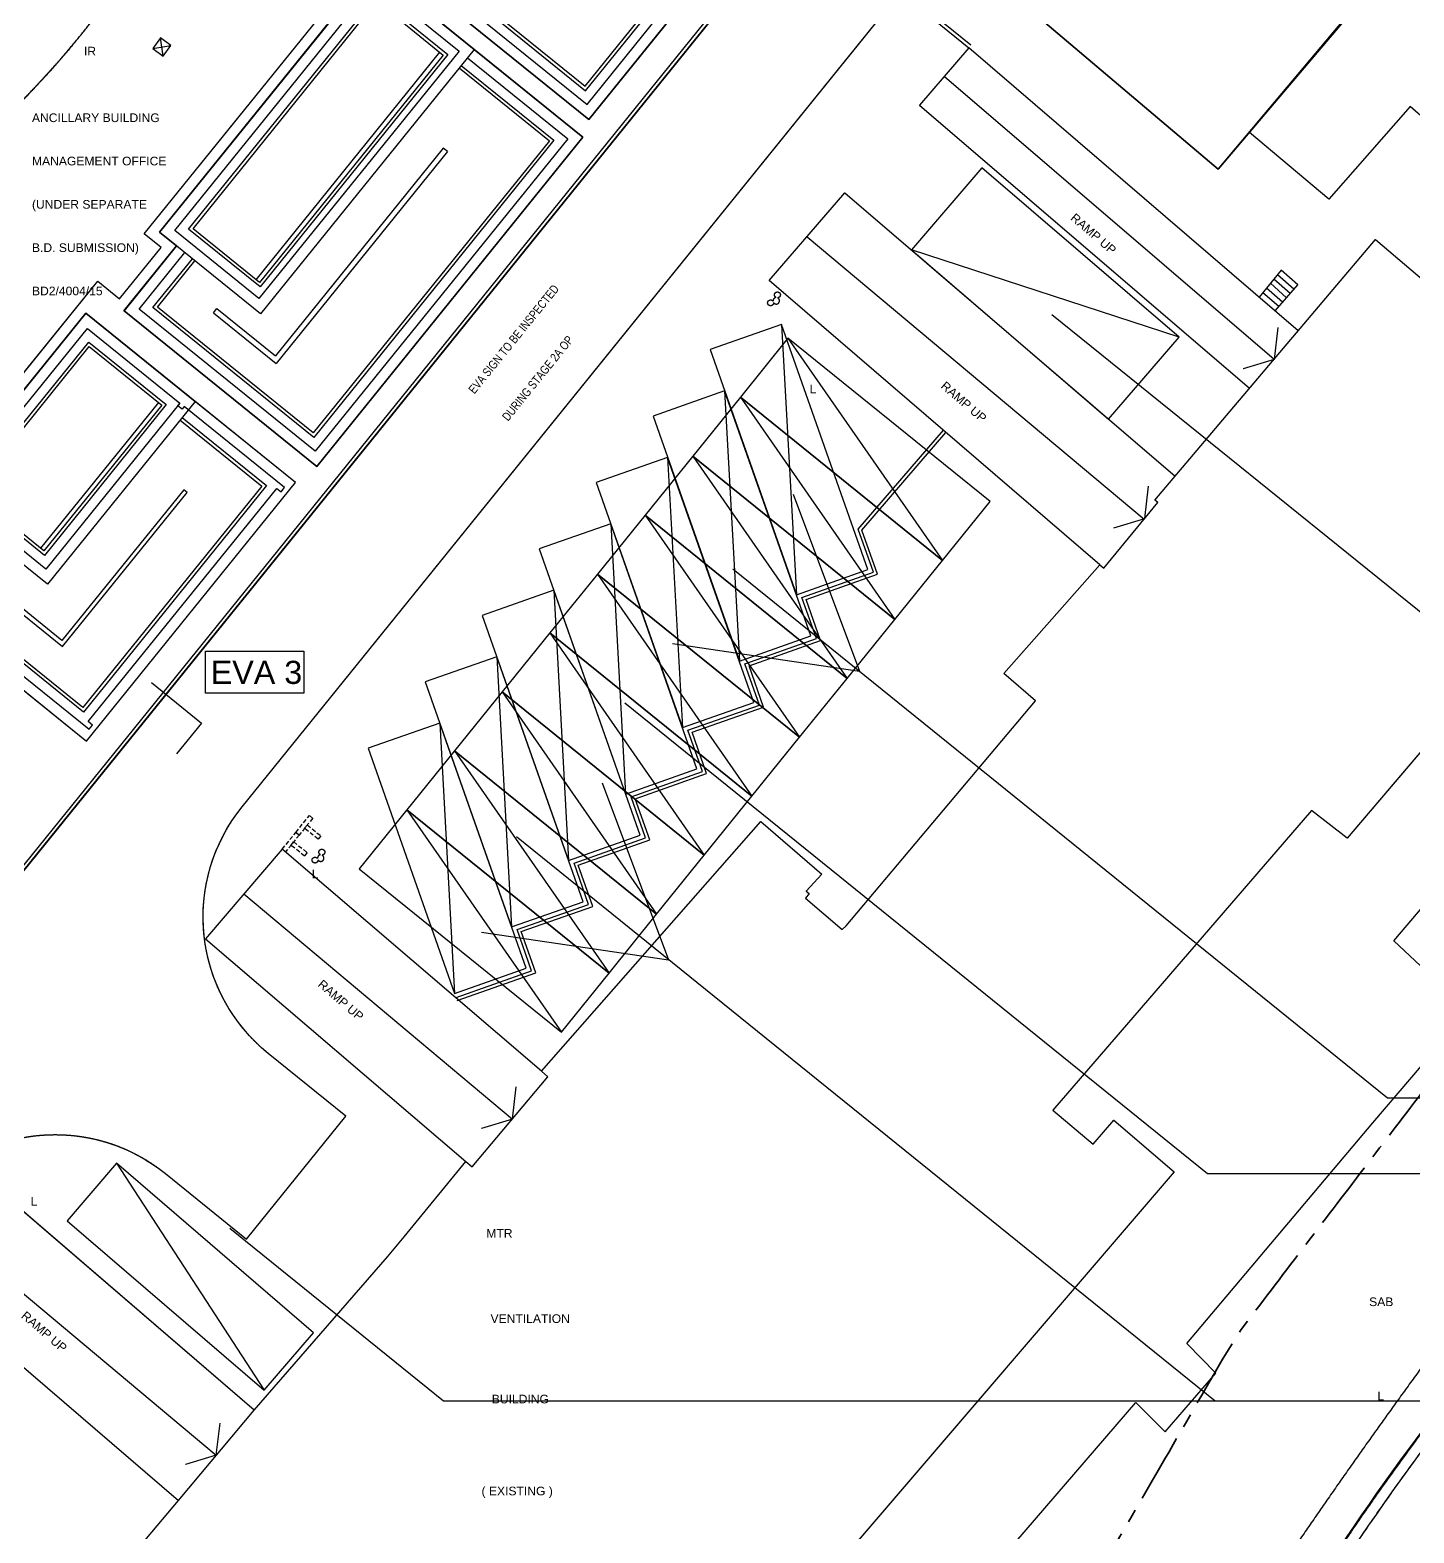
# Model space of a CAD drawing. Header units: millimetres. Extents: x 833576263 to 1668046980, y 817519639 to 1636103653.
# Drawn here: x 834281654 to 834345558, y 817804182 to 817873592 of the extents above; entities that cross this region are included whole.
import ezdxf

# ---------------------------------------------------------------- set-up
doc = ezdxf.new("R2010")
doc.units = ezdxf.units.MM
doc.header["$LTSCALE"] = 100
doc.header["$MEASUREMENT"] = 0
for name, pattern in [('C160$0$DASHED', [19.049999999999997, 12.7, -6.35]), ('C160$0$Hidden', [9.524999999999999, 6.35, -3.175]), ('R_P_Grid$0$CENTER', [50.800000000000004, 31.75, -6.35, 6.35, -6.35]), ('R_site$0$ACAD_ISO03W100', [30, 12, -18]), ('R_site$0$programme (M)$0$programme$0$HIDDEN', [9.524999999999999, 6.35, -3.175])]:
    doc.linetypes.add(name, pattern=pattern)
doc.layers.get('Defpoints').update_dxf_attribs({"color": 170})
for name, color, linetype in [('C160$0$+C160', 6, 'C160$0$Hidden'), ('C160$0$EVA', 1, 'C160$0$DASHED'), ('R_site$0$000-structure-b', 3, 'Continuous'), ('R_site$0$programme (M)$0$programme$0$DLN830__', 4, 'Continuous'), ('R_Text for GBP from DLN$0$base plan(mm)$0$DLN040__', 7, 'Continuous'), ('R_Text for GBP from DLN$0$programme (M)$0$programme$0$DLN040__', 7, 'Continuous'), ('T-TITL', 7, 'Continuous'), ('X-REF', 7, 'Continuous')]:
    doc.layers.add(name, color=color, linetype=linetype)
for name, color, linetype, lineweight in [('R_P_Grid$0$RDA9101', 2, 'R_P_Grid$0$CENTER', 35), ('R_P_LG$0$RDA5803', 1, 'Continuous', 20), ('R_site$0$000-Architecture boundary', 2, 'Continuous', 0), ('R_site$0$Building EXISTING outline-b', 2, 'Continuous', 13), ('R_WKCD_PARK$0$000-PAV-Concrete-b', 1, 'Continuous', 25), ('R_WKCD_PARK$0$PAV-secondary path-b', 6, 'Continuous', 18)]:
    doc.layers.add(name, color=color, linetype=linetype, lineweight=lineweight)
doc.styles.add('R_Text for GBP from DLN$0$base plan(mm)$0$Standard', font='arial.ttf')
doc.styles.add('R_Text for GBP from DLN$0$base plan(mm)$0$SWIS721 LT', font='swiss.ttf')
doc.styles.add('R_Text for GBP from DLN$0$programme (M)$0$programme$0$SWIS721 LT', font='swiss.ttf')
doc.dimstyles.new('R_Text for GBP from DLN$0$base plan(mm)$0$Standard', dxfattribs={"dimtxt": 0.35, "dimasz": 0.2, "dimexe": 0.2, "dimexo": 0.2, "dimgap": 0.09, "dimtad": 0, "dimtoh": 1, "dimdec": 4, "dimzin": 0, "dimdsep": 46, "dimtxsty": 'R_Text for GBP from DLN$0$base plan(mm)$0$Standard', "dimcen": 0.09, "dimadec": 0, "dimazin": 0, "dimtfac": 1, "dimtdec": 4, "dimtofl": 0, "dimtmove": 0, "dimatfit": 3, "dimfxl": 1, "dimtolj": 1, "dimtzin": 0, "dimarcsym": 0})

# ---------------------------------------------------------------- blocks, each defined once
blk = doc.blocks.new('R_P_Grid')
at = {"layer": 'R_P_Grid$0$RDA9101', "flags": 128}
blk.add_lwpolyline([(834400422.0001673, 817902330.9998549), (834387402.5564281, 817866709.4029194), (834384027.4622092, 817863999.9902675), (834374860.2323128, 817855365.7392385), (834363294.1558263, 817844307.5177613), (834356500.5987359, 817837623.5359533), (834356486.4618045, 817837608.450009), (834356027.9868113, 817837064.830244, 0.01135240020578606), (834348989.991722, 817828510.9576972, 0.001303278717762432), (834337547.085271, 817813532.6904413), (834336894.8506978, 817812501.6436448, 0.001735156422659135), (834324850.067283, 817791585.4720678), (834321242.5061796, 817785194.2881488), (834320157.5279969, 817783264.9797567), (834316164.2579292, 817775485.7430234), (834315230.744203, 817773739.7273479), (834310424.3564619, 817772609.27421), (834303594.8229955, 817771114.9026052), (834292706.6394622, 817769902.9844029, -0.0009189864009738335), (834264501.7399876, 817769460.1813533, -0.00562974802256306), (834234176.4458586, 817769259.8519572, 0.003401394835309991), (834219791.650631, 817769228.9345708, -0.001574754485384553), (834198077.0945554, 817769102.9330572, 0.001817959166272726), (834177637.4968531, 817768974.3873075, -0.002401254925544203), (834152017.4385277, 817768843.1503425, 0.002243083377402766), (834140663.5552444, 817768788.5826576, -0.002243083378686436), (834131580.4486178, 817768744.9285097, -0.02264404107276025), (834121606.8308232, 817769193.6493393, 0.01466018525392676), (834115514.7042284, 817769565.2569828), (834102710.5030797, 817770971.0393482, 0.009844669474703216), (834091358.9523916, 817772167.2680951), (834085152.5813826, 817773953.6102138), (834069697.8158709, 817776969.1670883), (834069689.2558779, 817776969.0160546), (834061134.1782527, 817769447.4586934), (834057833.7569214, 817769522.5263615), (834045121.995006, 817776440.8176656, -0.03480277214528363), (834018856.9004564, 817796352.2898779, -0.03532919204672644), (833995554.5498005, 817819661.5663846), (833988037.2780007, 817828964.2551781), (833985006.9891447, 817832721.4835223), (833977391.748943, 817843682.2019615), (833976567.5500656, 817844868.736433), (833970281.8670536, 817855496.5119058), (833969957.428766, 818008440.0812304)], format="xyb", dxfattribs=at)
blk = doc.blocks.new('R_site$0$3B50G-ARC-DWG-2500-P00-XXXX-WS3-XC')
for p, q in [((834292095.9649953, 817862062.6843884), (834300579.816847, 817872563.8394616)), ((834300730.3684032, 817868135.5402144), (834292984.9258786, 817858548.3745637)), ((834300924.8342377, 817867978.4318469), (834300730.3684032, 817868135.5402144)), ((834300924.8342377, 817867978.4318469), (834293022.2833456, 817858196.8003614)), ((834290124.7424104, 817860537.7150381), (834290281.850778, 817860732.1808727)), ((834290124.7424104, 817860537.7150381), (834293022.2833456, 817858196.8003614)), ((834290281.850778, 817860732.1808727), (834292984.9258786, 817858548.3745637))]:
    blk.add_line(p, q)
blk = doc.blocks.new('R_site$0$architecture 2')
at = {"layer": 'R_site$0$000-Architecture boundary'}
for points in [[(834327.3166290696, 817874.9611433482), (834328.7540536285, 817876.6421991889), (834327.7258271814, 817877.5141458324), (834331.9567716857, 817882.6853002263), (834334.1166290697, 817885.0611433482), (834344.3166290696, 817876.3611433483), (834336.5166290698, 817867.1611433488)], [(834285.9925928488, 817860.6315623367), (834288.4121451154, 817863.6262687998), (834287.6342992795, 817864.2547239343), (834297.5010448983, 817876.4669035529), (834307.1849661113, 817868.6423160161), (834294.8969806937, 817853.4361664904)]]:
    blk.add_lwpolyline(points, close=True, dxfattribs=at)
blk.add_lwpolyline([(834283.2947290698, 817799.5116433483), (834288.5099391103, 817805.6825925598), (834291.9960072192, 817809.8566339724), (834298.1587286104, 817816.9419668181), (834298.9318290704, 817817.8597433482), (834301.7769375171, 817821.3394583255), (834302.0760365739, 817821.083707026), (834305.5641762938, 817825.2464485264), (834305.2650772377, 817825.5021998263), (834315.4006290694, 817837.0456433484), (834318.2129290705, 817834.6067433483), (834317.4930805673, 817833.8280574768), (834317.6298866285, 817833.7110784118), (834317.4547115176, 817833.5056188434), (834319.1572705172, 817832.0498077683), (834319.3365290704, 817832.2218433482), (834328.0877161538, 817842.6167982018), (834326.6177290694, 817843.8737433485), (834331.0567278203, 817848.8988480305), (834331.2450780211, 817848.7377950028), (834333.7242796967, 817851.7673910073), (834333.5936952954, 817851.8806096447), (834343.7904290704, 817863.9174433482), (834356.6506290694, 817852.9210433488), (834342.4736290699, 817836.2761433485), (834340.8326290704, 817837.5501433488), (834328.883214218, 817823.7109522931), (834330.739049841, 817822.132818483), (834331.7026290704, 817823.2491433484), (834334.4866290697, 817820.8641433482), (834302.2506097698, 817783.2524599639)], dxfattribs=at)
at = {"layer": 'R_site$0$000-structure-b'}
for points in [[(834298.5459794146, 817876.6525909515), (834302.0024826555, 817880.9307430461), (834301.2246368206, 817881.5591981802), (834310.9342686521, 817893.5769163368), (834315.9513742899, 817889.5233807183), (834312.5891499148, 817885.3618969369), (834317.2562143307, 817881.5911746895), (834307.4523142304, 817869.4567796586)], [(834287.6338556772, 817864.2534790422), (834288.411361357, 817863.6252987338), (834285.9925928488, 817860.6315623367), (834294.8977469302, 817853.437114924), (834307.1825549884, 817868.6430233618), (834297.5010448983, 817876.4669035529)], [(834284.2249254234, 817860.5184683332), (834277.4061872113, 817852.0788410193), (834278.1840330466, 817851.4503858847), (834275.3559849402, 817847.9500796255), (834284.2623197552, 817840.7542683325), (834293.9091060737, 817852.6942019055)]]:
    blk.add_lwpolyline(points, close=True, dxfattribs=at)
at = {"layer": 'R_site$0$Building EXISTING outline-b'}
for p, q in [((834327.3166290696, 817874.9611433482), (834336.5166290698, 817867.1611433488)), ((834336.5166290698, 817867.1611433488), (834342.3166290696, 817874.0611433483))]:
    blk.add_line(p, q, dxfattribs=at)
at = {"layer": 'R_site$0$Building EXISTING outline-b', "color": 250}
for p, q in [((834317.5340290703, 817864.0454433487), (834333.0988009832, 817851.0030531051)), ((834339.0970958777, 817858.3771524667), (834337.6688881277, 817857.9464445325)), ((834303.9311951275, 817823.2976508811), (834302.5029873787, 817822.8669429461)), ((834290.252973165, 817807.7696132666), (834288.8247654148, 817807.3389053309))]:
    blk.add_line(p, q, dxfattribs=at)
at = {"layer": 'R_site$0$Building EXISTING outline-b'}
for points in [[(834340.2168192768, 817859.6989408595), (834325.0016290703, 817872.7734433487), (834322.7288151915, 817870.1251209317), (834337.9691853815, 817857.0456995352)], [(834331.0567278203, 817848.8988480305), (834315.7872290704, 817862.0201433483), (834319.2790200852, 817866.0722959451), (834334.5285134908, 817852.9841248895)], [(834339.1440850531, 817860.6207476917), (834340.1891290701, 817861.8301433487), (834339.42502907, 817862.4966433484), (834338.4115428785, 817861.2502254925)], [(834339.6667901485, 817861.225657401), (834338.9384013605, 817861.8981729678)], [(834339.8409031226, 817861.4271527163), (834339.0888238709, 817862.0831674015)], [(834340.0150160964, 817861.6286480324), (834339.2569264708, 817862.2899053756)], [(834339.3185642012, 817860.8226667685), (834338.5845160738, 817861.4629534808)], [(834339.4926771746, 817861.0241620851), (834338.752618673, 817861.6696914546)], [(834305.2650772377, 817825.5021998263), (834293.2974290705, 817835.7603433493), (834289.7561290704, 817831.6233433492), (834301.7769375171, 817821.3394583255)], [(834291.9960072192, 817809.8566339724), (834279.9722290693, 817820.2009433483), (834276.4017290698, 817816.0746433483), (834288.5103955917, 817805.6831326947)]]:
    blk.add_lwpolyline(points, dxfattribs=at)
at = {"layer": 'R_site$0$Building EXISTING outline-b', "color": 250}
for points in [[(834339.2712424159, 817859.8586921006), (834339.0970958777, 817858.3771524667), (834323.8652221309, 817871.4492821408)], [(834331.7009763862, 817850.6094735228), (834333.1291841355, 817851.0401814571), (834333.3033306747, 817852.5217210909)], [(834291.5267790705, 817833.6918433483), (834303.9311951275, 817823.2976508812), (834304.1053416673, 817824.7791905141)], [(834278.0577831705, 817817.9884862368), (834290.252973165, 817807.7696132667), (834290.4271197031, 817809.2511528992)]]:
    blk.add_lwpolyline(points, dxfattribs=at)
at = {"layer": 'R_site$0$Building EXISTING outline-b', "color": 250, "linetype": 'R_site$0$ACAD_ISO03W100', "ltscale": 0.05, "flags": 128}
blk.add_lwpolyline([(834282.58341992, 817799.834534282), (834278.3331054362, 817794.8906762716), (834298.3838102694, 817777.652761877), (834302.030330115, 817774.553221845), (834305.117755983, 817778.105952822), (834320.604101189, 817796.129360536), (834322.158602244, 817794.838831627), (834323.185159008, 817796.2173508722), (834321.7773090826, 817797.507879213), (834332.717474414, 817810.2078556742), (834334.066664116, 817808.8586665418), (834336.413078764, 817811.557044807), (834335.063890199, 817812.935564337), (834343.6555481696, 817823.1303746952), (834348.0718344, 817828.2972562821), (834344.634741322, 817831.5296776221), (834363.738344302, 817854.05574819), (834361.997985366, 817855.54283239), (834345.3769010331, 817870.063970859), (834341.6203468126, 817865.7749042942), (834337.9628602943, 817868.8669545366)], dxfattribs=at)
at = {"layer": 'R_site$0$programme (M)$0$programme$0$DLN830__', "color": 4, "linetype": 'R_site$0$programme (M)$0$programme$0$HIDDEN', "ltscale": 0.03}
for p, q in [((834316.6528628395, 817859.3588415026), (834323.7867414978, 817849.0944479359)), ((834314.4530899354, 817856.6365264634), (834321.586968594, 817846.3721328969)), ((834312.2533170315, 817853.9142114248), (834319.3871956902, 817843.6498178578)), ((834310.0535441278, 817851.1918963853), (834317.1874227865, 817840.9275028186)), ((834307.853771224, 817848.469581346), (834314.9876498827, 817838.2051877802)), ((834305.6539983203, 817845.7472663069), (834312.7878769791, 817835.4828727405)), ((834303.4542254165, 817843.0249512678), (834310.5881040752, 817832.7605577012)), ((834301.2544525127, 817840.3026362286), (834308.3883311714, 817830.0382426621)), ((834299.054679609, 817837.5803211897), (834306.1885582681, 817827.315927623))]:
    blk.add_line(p, q, dxfattribs=at)
for points in [[(834323.7867414978, 817849.0944479359), (834325.986514402, 817851.8167629752), (834316.6528628395, 817859.3588415026), (834314.4530899354, 817856.6365264634)], [(834321.586968594, 817846.3721328969), (834323.7867414978, 817849.0944479359), (834314.4530899354, 817856.6365264634), (834312.2533170315, 817853.9142114248)], [(834319.3871956902, 817843.6498178578), (834321.586968594, 817846.3721328969), (834312.2533170315, 817853.9142114248), (834310.0535441278, 817851.1918963853)], [(834317.1874227865, 817840.9275028186), (834319.3871956902, 817843.6498178578), (834310.0535441278, 817851.1918963853), (834307.853771224, 817848.469581346)], [(834314.9876498827, 817838.2051877802), (834317.1874227865, 817840.9275028186), (834307.853771224, 817848.469581346), (834305.6539983203, 817845.7472663069)], [(834312.7878769791, 817835.4828727405), (834314.9876498827, 817838.2051877802), (834305.6539983203, 817845.7472663069), (834303.4542254165, 817843.0249512678)], [(834310.5881040752, 817832.7605577012), (834312.7878769789, 817835.4828727405), (834303.4542254165, 817843.0249512678), (834301.2544525127, 817840.3026362286)], [(834308.3883311714, 817830.0382426621), (834310.5881040752, 817832.7605577012), (834301.2544525127, 817840.3026362286), (834299.054679609, 817837.5803211897)], [(834306.1885582681, 817827.315927623), (834308.3883311714, 817830.0382426621), (834299.054679609, 817837.5803211897), (834296.8549067056, 817834.8580061505)]]:
    blk.add_lwpolyline(points, close=True, dxfattribs=at)
at = {"xscale": 0.001, "yscale": 0.001, "zscale": 0.001}
blk.add_blockref('R_site$0$3B50G-ARC-DWG-2500-P00-XXXX-WS3-XC', (0, 0), dxfattribs=at)
blk = doc.blocks.new('R_site')
at = {"xscale": 1000, "yscale": 1000, "zscale": 1000}
blk.add_blockref('R_site$0$architecture 2', (0, 0), dxfattribs=at)
blk = doc.blocks.new('R_WKCD_PARK')
at = {"flags": 128}
for points in [[(834301325.7701969, 817828914.2239908), (834304815.7379996, 817830143.0953175), (834304144.5910436, 817832049.1380539), (834307445.9119381, 817833211.5839039), (834306774.7767301, 817835117.593276), (834310076.0976248, 817836280.0391257), (834309404.962416, 817838186.0485001), (834312706.2833102, 817839348.4943506), (834312035.1481023, 817841254.5037212), (834315336.4689971, 817842416.9495714), (834314665.3337884, 817844322.9589474), (834317966.6546823, 817845485.4047971), (834317295.5194744, 817847391.4141707), (834320596.8403687, 817848553.8600206), (834319899.5981243, 817850534.012807), (834323830.485137, 817855108.4601364)], [(834301375.5893048, 817828772.7388095), (834305007.0422884, 817830051.4292443), (834304335.8953327, 817831957.4719807), (834307637.216227, 817833119.9178306), (834306966.0810193, 817835025.9272027), (834310267.4019136, 817836188.3730524), (834309596.266705, 817838094.3824267), (834312897.5875994, 817839256.8282772), (834312226.4523916, 817841162.8376478), (834315527.7732862, 817842325.283498), (834314856.6380773, 817844231.2928741), (834318157.9589715, 817845393.738724), (834317486.8237636, 817847299.7480973), (834320788.1446576, 817848462.1939473), (834320069.8874838, 817850502.0286762), (834323944.2514851, 817855010.6991112)]]:
    blk.add_lwpolyline(points, dxfattribs=at)
at = {"layer": 'Defpoints'}
for points in [[(834242391.5218842, 817820558.6618656, -0.5103769204501658), (834255055.264985, 817823984.4460087), (834260246.1633807, 817819789.9108639, 0.373727360771168), (834277287.4303027, 817820398.1200162, -0.3737273607954108), (834287905.4504626, 817820777.081103), (834291644.3247733, 817817755.8623264), (834296232.434326, 817823433.8241731), (834292654.5405595, 817826324.9616995, -0.4142135623816608), (834291445.2523973, 817837716.0820192), (834332501.9480572, 817888525.3202987, -0.3500615322416831), (834342367.2960048, 817890707.6256759, 0.1026669828085021), (834400841.9485396, 817875705.6382927, 0.100957104215458), (834409136.5158656, 817876999.2329198), (834444014.7099662, 817889966.1795576, 0.3326783618666734)], [(834441923.8637784, 817895590.089427), (834407045.6696777, 817882623.1427891, -0.1009571042037271), (834401120.9787306, 817881699.146627, -0.05141116608463887), (834372208.6608118, 817886046.7483531), (834379389.9189062, 817889500.6191177, 0.1629172916245737), (834396595.4119229, 817906227.4832597), (834392123.2980423, 817910781.2832433, -0.1790729013533158), (834376789.3310666, 817894907.7387658), (834366567.1243227, 817889991.3048263, -0.1993717825458944), (834360363.7244315, 817889651.5530347, -0.04962899271691827), (834334800.1080382, 817901625.4244884), (834322118.6035722, 817909179.2879876), (834319048.0951338, 817904024.4865434), (834323345.5556601, 817901464.661698, -0.4565498826675175), (834325500.8694355, 817889415.1299114), (834274552.7493528, 817826357.375958, -0.4142135623665467), (834263161.6290331, 817825148.0877959), (834259845.5201834, 817827827.6885234, -0.2375002192090626), (834248726.6664637, 817852408.1416949, -8.458819018770887e-06), (834248759.9968606, 817853209.3860141), (834242765.185607, 817853458.86153, 8.45916002722326e-06), (834242731.8467723, 817852657.4143729, 0.09888442201445774)]]:
    blk.add_lwpolyline(points, format="xyb", dxfattribs=at)
at = {"layer": 'R_WKCD_PARK$0$000-PAV-Concrete-b'}
for p, q in [((834274432.4845587, 817826454.556613), (834325383.9817797, 817889508.9919828)), ((834274549.1502033, 817826360.2842714), (834325500.6474245, 817889414.719641)), ((834323394.3671573, 817874072.2005318), (834325001.629071, 817872773.4433486)), ((834325095.9052941, 817872890.1137978), (834323488.643381, 817874188.8709807))]:
    blk.add_line(p, q, dxfattribs=at)
at = {"layer": 'R_WKCD_PARK$0$000-PAV-Concrete-b', "flags": 128}
blk.add_lwpolyline([(834264969.6481415, 817849438.0020792), (834267779.6309474, 817852915.4637583), (834274401.4640574, 817847564.6536276), (834277480.3882083, 817851375.5742536), (834276702.5341238, 817852004.0191784), (834284778.0467803, 817861999.4384347), (834285791.2872264, 817861180.8445019), (834287706.752829, 817863551.7724336), (834286928.8894906, 817864180.2059041), (834298052.1619154, 817877948.3869995), (834298595.4831349, 817877509.4394072), (834301299.2349238, 817880856.0934162), (834300521.3715856, 817881484.5268863), (834310859.1021705, 817894280.3788059), (834316654.1840425, 817889598.5494529), (834313794.8117528, 817886059.2712619), (834319236.6716162, 817881662.8089163)], dxfattribs=at)
at = {"layer": 'R_WKCD_PARK$0$000-PAV-Concrete-b'}
for centre, radius, start, end in [((834598586.427276, 817627077.9828937), 304954.3178378232, 139.463489427154, 148.6506426693807), ((834444583.2630941, 817735013.1426687), 122713.9528964656, 139.3306208386088, 148.7152917012225), ((834436928.6181144, 817740490.5180199), 113839.899333422, 139.9793315465558, 149.7429733523326)]:
    blk.add_arc(centre, radius, start, end, dxfattribs=at)
at = {"layer": 'R_WKCD_PARK$0$PAV-secondary path-b'}
for centre, radius, start, end in [((834264402.9838151, 817885988.4450477), 20000.00000038029, 312.818996614751, 353.6573742306189), ((834252722.0866096, 817898594.2805972), 40185.76295486089, 285.1224745585054, 325.1523771027873)]:
    blk.add_arc(centre, radius, start, end, dxfattribs=at)
blk = doc.blocks.new('R_P_LG')
at = {"layer": 'R_P_LG$0$RDA5803'}
for points in [[(834242391.5218842, 817820558.6618656, -0.5103769204501658), (834255055.264985, 817823984.4460087), (834260246.1633807, 817819789.9108639, 0.373727360771168), (834277287.4303027, 817820398.1200162, -0.3737273607954108), (834287905.4504626, 817820777.081103), (834291644.3247733, 817817755.8623264), (834296232.434326, 817823433.8241731), (834292654.5405595, 817826324.9616995, -0.4142135623816608), (834291445.2523973, 817837716.0820192), (834332501.9480572, 817888525.3202987, -0.3500615322416831), (834342367.2960048, 817890707.6256759, 0.1026669828085021), (834400841.9485396, 817875705.6382927, 0.100957104215458), (834409136.5158656, 817876999.2329198), (834444014.7099662, 817889966.1795576, 0.3326783618666734)], [(834441923.8637784, 817895590.089427), (834407045.6696777, 817882623.1427891, -0.1009571042037271), (834401120.9787306, 817881699.146627, -0.05141116608463887), (834372208.6608118, 817886046.7483531), (834379389.9189062, 817889500.6191177, 0.1629172916245737), (834396595.4119229, 817906227.4832597), (834392123.2980423, 817910781.2832433, -0.1790729013533158), (834376789.3310666, 817894907.7387658), (834366567.1243227, 817889991.3048263, -0.1993717825458944), (834360363.7244315, 817889651.5530347, -0.04962899271691827), (834334800.1080382, 817901625.4244884), (834322118.6035722, 817909179.2879876), (834319048.0951338, 817904024.4865434), (834323345.5556601, 817901464.661698, -0.4565498826675175), (834325500.8694355, 817889415.1299114), (834274552.7493528, 817826357.375958, -0.4142135623665467), (834263161.6290331, 817825148.0877959), (834259845.5201834, 817827827.6885234, -0.2375002192090626), (834248726.6664637, 817852408.1416949, -8.458819018770887e-06), (834248759.9968606, 817853209.3860141), (834242765.185607, 817853458.86153, 8.45916002722326e-06), (834242731.8467723, 817852657.4143729, 0.09888442201445774)]]:
    blk.add_lwpolyline(points, format="xyb", dxfattribs=at)
blk = doc.blocks.new('C160')
at = {"layer": 'C160$0$+C160'}
for p, q in [((834274.4324845587, 817826.4545566131), (834325.3839817797, 817889.5089919828)), ((834274.5491502034, 817826.3602842714), (834325.5006474245, 817889.414719641)), ((834327.3166290695, 817874.9611433482), (834336.5166290698, 817867.1611433487)), ((834323.3943671574, 817874.0722005318), (834325.001629071, 817872.7734433487)), ((834325.0959052941, 817872.8901137977), (834323.488643381, 817874.1888709808)), ((834336.5166290698, 817867.1611433487), (834342.3166290695, 817874.0611433483)), ((834287.8018163079, 817872.3894030788), (834287.6744555715, 817873.2283185945)), ((834287.318678182, 817872.7451804684), (834288.1575936975, 817872.8725412049)), ((834292.0959649953, 817862.0626843882), (834300.5798168469, 817872.5638394614)), ((834300.7303684033, 817868.1355402145), (834292.9849258787, 817858.5483745636)), ((834300.9248342376, 817867.9784318467), (834300.7303684033, 817868.1355402145)), ((834300.9248342376, 817867.9784318467), (834293.0222833455, 817858.1968003613)), ((834317.5340290703, 817864.0454433484), (834333.0988009832, 817851.003053105)), ((834334.7128632232, 817859.4149585912), (834322.3504341758, 817863.43619572)), ((834290.1247424105, 817860.5377150379), (834290.281850778, 817860.7321808726)), ((834290.1247424105, 817860.5377150379), (834293.0222833455, 817858.1968003613)), ((834290.281850778, 817860.7321808726), (834292.9849258787, 817858.5483745636)), ((834316.3562393553, 817859.9948959458), (834317.0404470891, 817847.5136356016)), ((834339.0970958777, 817858.3771524667), (834337.6688881277, 817857.9464445324)), ((834313.7260536691, 817856.9264407225), (834314.410261403, 817844.4451803783)), ((834287.5778628828, 817856.3948874709), (834282.141814284, 817849.6664496412)), ((834311.0958679831, 817853.8579854993), (834311.7800757168, 817841.376725155)), ((834308.465682297, 817850.789530276), (834309.1498900306, 817838.3082699317)), ((834305.8354966108, 817847.7210750526), (834306.5197043446, 817835.2398147085)), ((834303.2053109247, 817844.6526198294), (834303.8895186584, 817832.1713594851)), ((834300.5751369861, 817841.5841312432), (834301.2593447198, 817829.1028708989)), ((834303.9311951274, 817823.2976508811), (834302.5029873787, 817822.8669429461)), ((834285.6490361758, 817821.2532341852), (834292.4631875372, 817810.7738572367)), ((834290.252973165, 817807.7696132666), (834288.8247654148, 817807.3389053307))]:
    blk.add_line(p, q, dxfattribs=at)
for points in [[(834429.5679156522, 817872.6527149703), (834426.7784591541, 817875.4931227341), (834424.1901, 817875.4104000008, 0.1864882019662475), (834416.1404, 817872.6385), (834407.8406000007, 817865.6424), (834405.5928, 817864.1253), (834384.0436000004, 817845.5053, 0.06934892376920254), (834377.5417, 817838.8098000007, -0.01881273816371214), (834366.8236, 817825.2777, 0.04010799776578369), (834338.1521, 817785.7320000007), (834332.1955, 817775.9541000004), (834330.6901772495, 817772.3834873762), (834327.3119, 817767.7978000006), (834321.2366, 817757.7833, 0.02288156779295795), (834314.1451000001, 817756.579), (834300.1068, 817756.7521), (834284.5414, 817756.4262), (834280.802, 817756.5965000007), (834279.3973, 817754.662), (834254.5289, 817753.9559000006), (834210.2829, 817753.8953)], [(834431.408837866, 817884.9221469813, 0.08610533950825038), (834424.2945572609, 817880.6483509707), (834415.7482893113, 817873.0927017867), (834407.4783906918, 817866.1218063756), (834405.2275388928, 817864.6026466354), (834383.6628473768, 817845.9692608934, 0.06923667192282673), (834377.0576813143, 817839.164378499, -0.0188127381638423), (834366.3676048288, 817825.6676594899, 0.04010799776579455), (834337.6396934288, 817786.0441530168), (834331.6599246123, 817776.2282208556), (834330.1649292142, 817772.682104624), (834326.812872832, 817768.1320095599), (834320.8741728467, 817758.3426804729, 0.02174605694702805), (834314.0844519795, 817757.1797934347), (834300.1042183076, 817757.3521774447), (834284.5487767492, 817757.0264859493), (834280.5064094785, 817757.2105837046), (834279.085224271, 817755.2533808972), (834254.5199728796, 817754.5558883362), (834210.2807766187, 817754.4952976545)], [(834284.2805645658, 817883.7789692006, -0.180101281995507), (834277.9966737758, 817871.3183532528, -0.1107873632210187), (834264.694217249, 817863.3884716331, -0.1084416726234622), (834257.0250417327, 817862.5302039637), (834249.6825566636, 817863.3009783166), (834249.5564817236, 817860.2977287733), (834254.8492150443, 817859.7421262681, -0.2929128990349801), (834257.3775861065, 817857.7205276627), (834259.4179957617, 817851.6935724191, -0.07262841637505031), (834259.9394474116, 817848.8511142294), (834260.3718982346, 817836.9860656348), (834263.1975162834, 817840.4828765305), (834265.4414779173, 817838.669630495), (834266.7393472634, 817840.275793675), (834267.6843778995, 817839.5121562631), (834268.4197324442, 817840.4221857646), (834262.9245543007, 817844.8625959001), (834264.3152219853, 817846.5836005893), (834261.1469547509, 817855.9420177948, -0.4326397831465352), (834263.2058788732, 817859.8001361416, 0.1764614894213929), (834285.7015188312, 817875.6322990926, -0.08228962810482197)], [(834269.8007686882, 817774.3797612318, 0.05290810787868924), (834283.5960768545, 817764.1059745973, 0.1425320176137932), (834290.0908692565, 817762.4389616783, -0.01196659621799133), (834310.3098761733, 817762.6002962008, 0.2672844876372578), (834320.7812439731, 817768.4082278395, -0.0009970813718935087), (834339.2849280214, 817798.997037668, -0.04097128016437498), (834351.127610234, 817815.3108333987, 0.01513901606747534), (834368.1624141561, 817836.3961469992, -0.0477093773339549), (834382.9257107197, 817852.4157290247, -0.00979017688161384), (834400.6684520773, 817867.7050541645, -0.00979017688161384)], [(834269.4614749994, 817774.0125013882, 0.05290810787883825), (834283.3414134117, 817763.6756880296, 0.1425320176143129), (834290.1068221645, 817761.9392162388, -0.01196659621803896), (834310.3019000767, 817762.1003598224, 0.2672844876362739), (834321.2095748681, 817768.150288614, -0.000997081371894073), (834339.7122267672, 817798.7373921754, -0.04097128016451095), (834351.506851588, 817814.9849868178, 0.01513901606744545), (834368.5606789081, 817836.0938471684, -0.04770937733413236), (834383.2594584848, 817852.0434221228, -0.009790176881622373), (834400.9873683702, 817867.3199666445, -0.009790176881622373)]]:
    blk.add_lwpolyline(points, format="xyb", dxfattribs=at)
at = {"layer": 'C160$0$+C160', "flags": 128}
blk.add_lwpolyline([(834263.161629033, 817825.1480877958, 0.4142135623675886), (834274.5527493528, 817826.357375958), (834324.8478161321, 817888.5994534362, 0.456567444511651), (834322.3469312214, 817902.5832857164), (834285.976529457, 817924.2476750717, 0.4697463284508656), (834274.2263369708, 817920.0768613936, -0.01895766944659677), (834270.0740253127, 817909.9556063379, -0.1976184550224633), (834255.4944090504, 817896.2815107455, 0.2998416755867269), (834250.2789781778, 817889.0531089505), (834248.1791121444, 817839.5574191964, 0.3375012901941027), (834253.7915402397, 817831.5031725169, -0.0923677573879796), (834258.3359596977, 817829.0474975088)], format="xyb", close=True, dxfattribs=at)
at = {"layer": 'C160$0$+C160'}
for points in [[(834264.9696481415, 817849.4380020793), (834267.7796309474, 817852.9154637584), (834274.4014640575, 817847.5646536277), (834277.4803882082, 817851.3755742536), (834276.7025341238, 817852.0040191785), (834284.7780467804, 817861.9994384347), (834285.7912872265, 817861.1808445019), (834287.7067528289, 817863.5517724337), (834286.9288894907, 817864.1802059042), (834298.0521619155, 817877.9483869995), (834298.5954831348, 817877.5094394073), (834301.2992349238, 817880.8560934163), (834300.5213715857, 817881.4845268864), (834310.8591021704, 817894.2803788058), (834316.6541840425, 817889.598549453), (834313.794811753, 817886.0592712619), (834319.2366716162, 817881.6628089163)], [(834302.00237844, 817880.9311750666), (834298.5456710788, 817876.6531878982), (834307.4516625485, 817869.4569516631), (834317.2561416093, 817881.5908789041), (834312.5892465161, 817885.3618323896)], [(834302.3912863644, 817880.6169289426), (834299.2488251267, 817876.7278496984), (834307.3770007476, 817870.1601057112), (834316.5529875611, 817881.5162171033), (834312.2750003923, 817884.9729244653)], [(834302.7413034968, 817880.3341074316), (834299.8816637702, 817876.7950453194), (834307.3098051271, 817870.7929443549), (834315.9201489178, 817881.4490214828), (834311.9921788808, 817884.6229073335)], [(834302.8579758739, 817880.2398335938), (834300.092609985, 817876.8174438598), (834307.287406587, 817871.0038905692), (834315.7092027032, 817881.4266229428), (834311.8979050441, 817884.5062349561)], [(834302.1656365034, 817872.6967906432), (834307.1828550383, 817868.6433947579), (834294.8969806934, 817853.4361664902), (834285.990445467, 817860.6317297262), (834288.4099143248, 817863.6265035762)], [(834301.8514197682, 817872.3078589736), (834306.4797066338, 817868.568679824), (834294.8222657593, 817854.1393148948), (834286.6935938715, 817860.7064446603), (834288.7988459944, 817863.3122868413)], [(834340.2168192768, 817859.6989408594), (834325.0016290703, 817872.7734433482), (834322.7288151915, 817870.1251209317), (834337.9691853815, 817857.0456995352)], [(834301.5686247069, 817871.9578204714), (834305.846873068, 817868.5014363856), (834294.7550223146, 817854.7721484579), (834287.326427433, 817860.7736880983), (834289.1488844963, 817863.0294917797)], [(834301.4743596861, 817871.8411409706), (834305.6359285464, 817868.4790219053), (834294.7326078343, 817854.9830929791), (834287.5373719541, 817860.7961025783), (834289.2655639974, 817862.9352267588)], [(834339.2712424159, 817859.8586921005), (834339.0970958777, 817858.3771524667), (834323.8652221309, 817871.4492821407)], [(834331.0567278203, 817848.8988480305), (834315.7872290704, 817862.0201433483), (834319.2790200852, 817866.072295945), (834334.5285134908, 817852.9841248895)], [(834283.2947290698, 817799.5116433483), (834288.5099391103, 817805.6825925598), (834291.9960072192, 817809.8566339723), (834298.1587286104, 817816.941966818), (834298.9318290704, 817817.8597433481), (834301.7769375171, 817821.3394583255), (834302.0760365739, 817821.0837070259), (834305.5641762937, 817825.2464485264), (834305.2650772377, 817825.5021998263), (834315.4006290694, 817837.0456433484), (834318.2129290705, 817834.6067433483), (834317.4930805673, 817833.8280574768), (834317.6298866285, 817833.7110784117), (834317.4547115176, 817833.5056188434), (834319.1572705172, 817832.0498077682), (834319.3365290704, 817832.2218433481), (834328.0877161538, 817842.6167982018), (834326.6177290694, 817843.8737433485), (834331.0567278203, 817848.8988480305), (834331.2450780211, 817848.7377950026), (834333.7242796967, 817851.7673910072), (834333.5936952949, 817851.8806096447), (834343.7904290704, 817863.9174433482), (834356.6506290694, 817852.9210433484), (834342.4736290695, 817836.2761433484), (834340.8326290704, 817837.5501433484), (834328.8832142177, 817823.710952293), (834330.739049841, 817822.132818483), (834331.7026290704, 817823.2491433483), (834334.4866290697, 817820.8641433481), (834302.2506097698, 817783.2524599639)], [(834339.1440850531, 817860.6207476916), (834340.1891290701, 817861.8301433485), (834339.42502907, 817862.4966433484), (834338.4115428785, 817861.2502254925)], [(834339.6667901485, 817861.2256574004), (834338.9384013605, 817861.8981729678)], [(834339.8409031226, 817861.4271527163), (834339.0888238709, 817862.0831674014)], [(834340.0150160956, 817861.6286480324), (834339.2569264708, 817862.2899053755)], [(834339.3185642012, 817860.8226667685), (834338.5845160738, 817861.4629534808)], [(834339.4926771744, 817861.024162085), (834338.7526186724, 817861.6696914545)], [(834278.183537712, 817851.4502788326), (834275.3555355507, 817847.9499354535), (834284.2619648165, 817840.7542410644), (834293.9085944119, 817852.6943012597), (834288.5997402859, 817856.9834378706)], [(834278.8866872169, 817851.5249834122), (834276.2157962864, 817848.219103554), (834276.0213327652, 817848.3762147853), (834275.8642215339, 817848.1817512643), (834284.3817237577, 817841.3002793378), (834284.538834989, 817841.4947428589), (834284.3443714678, 817841.6518540906), (834293.0483336757, 817852.4251331585), (834293.2427971968, 817852.268021927), (834293.3999084281, 817852.4624854481), (834288.771676626, 817856.2017327505), (834288.6774098875, 817856.0850546382), (834288.4829463663, 817856.2421658691), (834288.5772131055, 817856.3588439819), (834288.5383204008, 817856.3902662282)], [(834288.6833399313, 817855.6945871812), (834292.5726103529, 817852.5523625576), (834284.1200261151, 817842.0902251236), (834276.6915196092, 817848.091874155), (834278.9224990925, 817850.8532561545)], [(834288.5890731922, 817855.5779090691), (834292.3616655015, 817852.5299511837), (834284.097614741, 817842.301169975), (834276.9024644612, 817848.1142855285), (834279.0391772048, 817850.7589894157)], [(834301.325770197, 817828.9142239908), (834304.8157379995, 817830.1430953175), (834304.1445910437, 817832.049138054), (834307.445911938, 817833.2115839039), (834306.7747767301, 817835.117593276), (834310.0760976247, 817836.2800391257), (834309.404962416, 817838.1860485), (834312.7062833102, 817839.3484943506), (834312.0351481023, 817841.2545037213), (834315.3364689972, 817842.4169495713), (834314.6653337883, 817844.3229589474), (834317.9666546823, 817845.4854047971), (834317.2955194744, 817847.3914141706), (834320.5968403687, 817848.5538600206), (834319.8995981243, 817850.5340128072), (834323.830485137, 817855.1084601365)], [(834301.3755893048, 817828.7727388095), (834305.0070422884, 817830.0514292443), (834304.3358953327, 817831.9574719807), (834307.6372162271, 817833.1199178306), (834306.9660810193, 817835.0259272027), (834310.2674019136, 817836.1883730524), (834309.5962667051, 817838.0943824267), (834312.8975875993, 817839.2568282773), (834312.2264523915, 817841.162837648), (834315.5277732862, 817842.325283498), (834314.8566380773, 817844.2312928741), (834318.1579589715, 817845.393738724), (834317.4868237636, 817847.2997480973), (834320.7881446576, 817848.4621939473), (834320.0698874838, 817850.5020286762), (834323.944251485, 817855.0106991113)], [(834331.7009763862, 817850.6094735226), (834333.1291841355, 817851.0401814571), (834333.3033306747, 817852.5217210908)], [(834305.2650772377, 817825.5021998263), (834293.2974290705, 817835.7603433492), (834289.7561290704, 817831.6233433492), (834301.7769375171, 817821.3394583255)], [(834291.5267790705, 817833.6918433483), (834303.9311951273, 817823.2976508812), (834304.1053416673, 817824.7791905141)], [(834291.9960072192, 817809.8566339723), (834279.9722290693, 817820.2009433483), (834276.4017290695, 817816.0746433483), (834288.5103955917, 817805.6831326946)], [(834278.0577831705, 817817.9884862367), (834290.252973165, 817807.7696132667), (834290.4271197031, 817809.2511528991)]]:
    blk.add_lwpolyline(points, dxfattribs=at)
for points in [[(834298.5459794146, 817876.6525909514), (834302.0024826555, 817880.930743046), (834301.2246368206, 817881.5591981802), (834310.9342686521, 817893.5769163368), (834315.9513742899, 817889.5233807182), (834312.5891499143, 817885.3618969369), (834317.2562143307, 817881.5911746894), (834307.4523142301, 817869.4567796586)], [(834327.3166290695, 817874.9611433482), (834328.7540536285, 817876.6421991889), (834327.7258271814, 817877.5141458323), (834331.9567716857, 817882.6853002263), (834334.1166290697, 817885.0611433482), (834344.3166290695, 817876.3611433483), (834336.5166290698, 817867.1611433487)], [(834285.9925928488, 817860.6315623367), (834288.4121451151, 817863.6262687998), (834287.6342992795, 817864.2547239343), (834297.5010448983, 817876.4669035529), (834307.1849661113, 817868.642316016), (834294.8969806937, 817853.4361664904)], [(834287.6338556772, 817864.2534790422), (834288.411361357, 817863.6252987338), (834285.9925928488, 817860.6315623367), (834294.8977469302, 817853.437114924), (834307.1825549884, 817868.6430233618), (834297.5010448983, 817876.4669035529)], [(834287.6320509863, 817864.2549370464), (834297.4984564729, 817876.4673914644), (834302.1656365034, 817872.6967906432), (834292.2992310168, 817860.4843362254)], [(834288.3351993908, 817864.3296519805), (834297.573171407, 817875.7642430599), (834301.462488099, 817872.622075709), (834292.2245160827, 817861.1874846298)], [(834288.9680329548, 817864.3968954219), (834297.6404148478, 817875.131409496), (834300.9463340363, 817872.460567248), (834292.2739521433, 817861.7260531732)], [(834289.1789774765, 817864.4193099019), (834297.6628293281, 817874.9204649751), (834300.7353895146, 817872.4381527676), (834292.2515376629, 817861.9369976947)], [(834287.6744555715, 817873.2283185945), (834287.318678182, 817872.7451804684), (834287.8018163079, 817872.3894030788), (834288.1575936975, 817872.8725412049)], [(834334.7128632232, 817859.4149585912), (834325.6068540211, 817867.2303662208), (834322.3504341758, 817863.43619572), (834331.4564434114, 817855.6207881296)], [(834284.2249254234, 817860.5184683332), (834277.4061872113, 817852.0788410193), (834278.1840330466, 817851.4503858846), (834275.3559849402, 817847.9500796255), (834284.2623197552, 817840.7542683325), (834293.9091060737, 817852.6942019055)], [(834277.4056836277, 817852.0787237574), (834284.2243110617, 817860.5184405727), (834289.2803626095, 817856.4335485619), (834282.4617351764, 817847.9938317469)], [(834278.1088331327, 817852.1534283372), (834284.2990156411, 817859.815291068), (834288.5772131055, 817856.3588439819), (834282.3870305961, 817848.6969812509)], [(834317.0404470891, 817847.5136356016), (834320.3417679832, 817848.6760814516), (834316.3562393553, 817859.9948959458), (834313.0549184609, 817858.8324500959)], [(834287.9443785509, 817856.2916098605), (834282.3197964747, 817849.3298158051), (834278.7416676864, 817852.2206624589), (834284.3662497633, 817859.182456514)], [(834287.7334336996, 817856.2691984861), (834282.2973851004, 817849.5407606565), (834278.9526125377, 817852.2430738333), (834284.3886611367, 817858.9715116625)], [(834314.410261403, 817844.4451803783), (834317.711582297, 817845.6076262282), (834313.7260536691, 817856.9264407225), (834310.4247327748, 817855.7639948727)], [(834311.7800757168, 817841.376725155), (834315.0813966108, 817842.539171005), (834311.0958679831, 817853.8579854993), (834307.7945470887, 817852.6955396492)], [(834288.7531916541, 817852.3599026784), (834283.1286095778, 817845.3981086236), (834279.8421760717, 817848.0532884303), (834279.7164870867, 817847.8977176135), (834283.15849141, 817845.1168488213), (834288.9087624709, 817852.2342136934)], [(834309.1498900306, 817838.3082699317), (834312.4512109248, 817839.4707157817), (834308.465682297, 817850.789530276), (834305.1643614025, 817849.627084426)], [(834306.5197043446, 817835.2398147085), (834309.8210252386, 817836.4022605583), (834305.8354966108, 817847.7210750526), (834302.5341757165, 817846.5586292028)], [(834303.8895186584, 817832.1713594851), (834307.1908395524, 817833.3338053351), (834303.2053109247, 817844.6526198294), (834299.9039900303, 817843.4901739794)], [(834301.2593447198, 817829.1028708989), (834304.5606656139, 817830.2653167489), (834300.5751369861, 817841.5841312432), (834297.2738160917, 817840.4216853933)], [(834292.4631875372, 817810.7738572367), (834294.7458145941, 817813.4270842754), (834285.6490361758, 817821.2532341852), (834283.3664091189, 817818.6000071465)]]:
    blk.add_lwpolyline(points, close=True, dxfattribs=at)
at = {"layer": 'C160$0$+C160', "flags": 128}
blk.add_lwpolyline([(834282.58341992, 817799.834534282), (834278.3331054362, 817794.8906762715), (834298.3838102694, 817777.652761877), (834302.030330115, 817774.553221845), (834305.117755983, 817778.105952822), (834320.604101189, 817796.129360536), (834322.158602244, 817794.838831627), (834323.185159008, 817796.217350872), (834321.7773090826, 817797.507879213), (834332.717474414, 817810.2078556742), (834334.066664116, 817808.8586665418), (834336.413078764, 817811.557044807), (834335.063890199, 817812.935564337), (834343.6555481696, 817823.1303746952), (834348.0718344, 817828.297256282), (834344.634741322, 817831.5296776221), (834363.738344302, 817854.05574819), (834361.997985366, 817855.54283239), (834345.3769010331, 817870.063970859), (834341.6203468126, 817865.7749042942), (834337.9628602943, 817868.8669545365)], dxfattribs=at)
at = {"layer": 'C160$0$+C160', "ltscale": 0.0003}
for points in [[(834293.9243871698, 817836.5393963265), (834294.5513452691, 817837.3184493039), (834294.7071558642, 817837.193057684), (834294.0801977654, 817836.4140047065)], [(834294.330981005, 817836.7256258975), (834294.4563726247, 817836.8814364931), (834295.0796150068, 817836.3798700138), (834294.9542233873, 817836.2240594184)], [(834293.2974290705, 817835.7603433492), (834293.9243871698, 817836.5393963265), (834294.0801977649, 817836.4140047067), (834293.4532396661, 817835.6349517292)], [(834293.7040229057, 817835.9465729202), (834293.8294145254, 817836.1023835158), (834294.4526569075, 817835.6008170365), (834294.327265288, 817835.4450064411)]]:
    blk.add_lwpolyline(points, close=True, dxfattribs=at)
at = {"layer": 'C160$0$+C160'}
for centre, radius, start, end in [((834316.1132163412, 817861.0871514569), 0.1500000000226757, 94.28518403082695, 184.5260364230646), ((834316.1132163412, 817861.0871514569), 0.1500000000226757, 214.2851839233598, 64.52603637022236), ((834295.0766477652, 817835.3488779045), 0.1500000000226757, 94.28518403082695, 184.5260364230646), ((834295.0766477652, 817835.3488779045), 0.1500000000226757, 214.2851839233598, 64.52603637022236), ((834598.5864272802, 817627.0779828938), 304.9543178410282, 139.4634883980397, 148.6506401878608)]:
    blk.add_arc(centre, radius, start, end, dxfattribs=at)
for points in [[(834315.9844279857, 817860.9913154691), (834315.9833244707, 817860.9363761982), (834315.9486680853, 817860.8853194288), (834315.8938110827, 817860.8659831001), (834315.823115712, 817860.8410639678), (834315.7455990965, 817860.8781756914), (834315.7206799636, 817860.9488710621), (834315.6957556137, 817861.019581235), (834315.7328725548, 817861.0970830487), (834315.8035679256, 817861.122002181), (834315.8586025549, 817861.1414011203), (834315.9177860186, 817861.1232052523), (834315.953055794, 817861.0808374397)], [(834316.0946141193, 817861.2466034379), (834316.0475870726, 817861.2750287447), (834316.0206988056, 817861.3305704399), (834316.0313815554, 817861.387746162), (834316.0451486387, 817861.4614297153), (834316.1160466421, 817861.5100052122), (834316.1897301953, 817861.4962381283), (834316.2634291765, 817861.4824681623), (834316.3119892449, 817861.4115730416), (834316.2982221618, 817861.3378894882), (834316.2875048217, 817861.2805286318), (834316.2421550059, 817861.2383721825), (834316.1878285158, 817861.2290115674)], [(834295.0580455433, 817835.5083298855), (834295.0110184966, 817835.5367551923), (834294.9841302296, 817835.5922968875), (834294.9948129794, 817835.6494726096), (834295.0085800627, 817835.7231561629), (834295.0794780661, 817835.7717316598), (834295.1531616193, 817835.7579645759), (834295.2268606005, 817835.7441946099), (834295.2754206689, 817835.6732994892), (834295.2616535858, 817835.5996159358), (834295.2509362457, 817835.5422550794), (834295.2055864299, 817835.5000986301), (834295.1512599398, 817835.490738015)], [(834294.9478594097, 817835.2530419168), (834294.9467558947, 817835.1981026458), (834294.9120995093, 817835.1470458764), (834294.8572425067, 817835.1277095478), (834294.786547136, 817835.1027904154), (834294.7090305205, 817835.139902139), (834294.6841113876, 817835.2105975098), (834294.6591870377, 817835.2813076826), (834294.6963039788, 817835.3588094963), (834294.7669993496, 817835.3837286286), (834294.8220339789, 817835.403127568), (834294.8812174426, 817835.3849317), (834294.916487218, 817835.3425638874)]]:
    blk.add_open_spline(points, degree=3, knots=[0, 0, 0, 0, 1, 1, 1, 2, 2, 2, 3, 3, 3, 4, 4, 4, 4], dxfattribs=at)
at = {"layer": 'C160$0$EVA', "flags": 128}
blk.add_lwpolyline([(834128.3170924032, 818030.0795009086, -0.1458440637627426), (834116.0416026195, 818026.4210696502), (834088.5731490626, 818026.4210696502, 0.01635881043925238), (834087.2001116972, 818026.3761351092, 0.04697941011225405), (834021.5397888765, 818015.8257687958, -0.05618692792992909), (833969.3636877087, 818008.422287413, 0.4057052637058618), (833955.6682658655, 817994.3342821738), (833955.618001523, 817879.8244571759), (833955.7222455201, 817865.4382867914), (833956.5902238863, 817853.6298433379, 0.1184459384947622), (833959.1135840596, 817845.729738101, 0.02256321559913431), (833976.1309629908, 817820.3181126427, 0.1502681886719424), (833991.7209271747, 817808.7761799026, 0.08520041912380924), (834018.7364937491, 817804.166668507, 0.06111927870895128), (834043.8758640277, 817807.2765456765, -0.4609204380753084), (834055.5207349241, 817798.9872375125, 0.3171904999282548), (834075.1216292751, 817775.8421836601, 0.0951500649573499), (834184.4185956891, 817768.828005926, 0.2773997467078439), (834239.0899670366, 817811.8605234886), (834242.3915218842, 817820.5586618655, -0.5103769204501658), (834255.055264985, 817823.9844460087), (834260.2461633808, 817819.7899108639, 0.373727360771168), (834277.2874303027, 817820.3981200162, -0.3737273607954108), (834287.9054504626, 817820.777081103), (834291.6443247733, 817817.7558623264), (834296.2324343261, 817823.4338241731), (834292.6545405595, 817826.3249616994, -0.4142135623816608), (834291.4452523973, 817837.7160820193), (834332.5019480572, 817888.5253202986, -0.3500615322416831), (834342.3672960048, 817890.707625676, 0.1026669828085021), (834400.8419485396, 817875.7056382927, 0.100957104215458), (834409.1365158656, 817876.9992329198), (834444.0147099661, 817889.9661795576, 0.3326783618666734), (834453.1668968465, 817904.1656148892), (834452.8572446678, 817908.5952916828, -0.1557174504712636), (834454.0241172535, 817913.3808911021), (834445.7826258425, 817911.7029035809, -0.1154191743534584), (834446.8718508717, 817908.1768886434), (834447.18150305, 817903.7472118515, -0.3326783618645803), (834441.9238637784, 817895.590089427), (834407.0456696778, 817882.6231427891, -0.1009571042037271), (834401.1209787306, 817881.699146627, -0.05141116608463887), (834372.2086608118, 817886.0467483532), (834379.3899189063, 817889.5006191178, 0.1629172916245737), (834396.5954119229, 817906.2274832596), (834392.1232980423, 817910.7812832433, -0.1790729013533158), (834376.7893310667, 817894.9077387658), (834366.5671243226, 817889.9913048262, -0.1993717825458944), (834360.3637244315, 817889.6515530347, -0.04962899271691827), (834334.8001080382, 817901.6254244884), (834322.1186035722, 817909.1792879876), (834319.0480951337, 817904.0244865434), (834323.3455556601, 817901.464661698, -0.4565498826675175), (834325.5008694355, 817889.4151299114), (834274.5527493528, 817826.357375958, -0.4142135623665467), (834263.161629033, 817825.1480877958), (834259.8455201834, 817827.8276885235, -0.2375002192090626), (834248.7266664638, 817852.4081416948, -8.458819018770887e-06), (834248.7599968606, 817853.2093860141), (834242.765185607, 817853.45886153, 8.45916002722326e-06), (834242.7318467724, 817852.6574143729, 0.09888442201445774), (834244.9167825654, 817838.7262430835, -0.3417611349268234), (834241.9305484814, 817829.2716509147, 0.1515942909560853), (834236.7820203863, 817822.6878619377), (834233.480465539, 817813.989723561, -0.2773997467040024), (834183.6667290286, 817774.7807109018, -0.0951500649620676), (834076.6282290558, 817781.6499506235, -0.2204305410192771), (834063.4323639916, 817792.490893495, -0.2646892807491914), (834064.8053109684, 817812.5393987416, -0.09835721455249403), (834067.0294432647, 817814.778837389, 0.1408408976279467), (834072.1963450047, 817820.9355122128), (834089.6141981219, 817860.1102634121, -0.1478366909444102), (834100.5778316843, 817872.816295965, -0.4109005282003134), (834111.7071206765, 817870.3928812445, 0.03169170795531974), (834114.2871147153, 817866.9278139616, 0.2522417272165344), (834125.770006398, 817862.4311570328, -0.1256855543067949), (834129.7455164917, 817861.9149435605), (834135.1135118745, 817859.7759642721), (834142.6223979482, 817855.0475611883), (834145.5621490243, 817859.9140919931), (834128.7020771767, 817870.0856928767, -0.3909616487650074), (834117.8871335909, 817872.0263360878, -0.01313730799186889), (834117.0269929823, 817873.2271240725, -0.385182825093948), (834118.5436819384, 817883.9883187383, 0.01238664475873917), (834120.8151205762, 817885.9813845071, 0.008404185468402367), (834123.0552985338, 817888.1182270101), (834117.1424996464, 817894.1131685445, -0.03849717930313025), (834096.2069851629, 817877.1163970301, 0.1377230721453672), (834084.1316848138, 817862.5478950138), (834066.7138319163, 817823.3731443087, -0.1918031019308231), (834062.1867776173, 817818.9532396334), (834051.7616538771, 817814.6139860273, -0.4463909524280664), (834035.6372227635, 817822.3092777049, 0.1181638603953805), (834032.3653595872, 817828.0097071674), (834034.386, 817830.3208), (834031.6485, 817832.687, -0.1530153310105735), (834020.841, 817838.9455), (834021.0401, 817839.1463), (834020.3463, 817839.9377), (834020.1387, 817839.7482, -0.07692450042795042), (834016.8854, 817845.3187), (834013.2673, 817848.4049), (834007.4545, 817841.5359, -0.3994126225173506), (834008.8061221506, 817824.3168133098), (834007.0687313695, 817822.1756366115), (834011.7278800411, 817818.3951163226), (834015.8194032799, 817823.4375479472, -1.550619121318107), (834022.4224493077, 817810.2399028412, -0.009420843030133354), (834018.7305329127, 817810.166665546, -0.05225876069611794), (834003.1791567056, 817811.780889957, -0.03279563687517581), (833993.7161194178, 817814.4347316531, -0.1502645362487257), (833980.9609858491, 817823.8777577368, -0.02256461508537117), (833964.2444641152, 817848.8400547819, -0.1184455387198875), (833962.5740803665, 817854.069686065), (833961.7206500287, 817865.680210334), (833961.6180110648, 817879.8448784272), (833961.6682652874, 817994.3316484607, -0.4057052637153095), (833969.5358480486, 818002.4247578534, 0.05618692786495175), (834023.0428602174, 818010.0170876592, -0.04697941049701544), (834087.5924085618, 818020.3889735512, -0.0163588099891262), (834088.57314951, 818020.42106965), (834116.0416026195, 818020.4210696503, 0.1466964730407549), (834131.6809994965, 818025.1104736701, -0.02131293819791091), (834130.7970156712, 818030.5410474327, -0.02131293819791091)], format="xyb", dxfattribs=at)
at = {"layer": 'Defpoints', "color": 5, "linetype": 'C160$0$Hidden'}
blk.add_lwpolyline([(834433.2820132917, 817883.4839866142), (834424.3119845738, 817883.4676355637, 0.184182627263444), (834410.9476481151, 817878.7989039527), (834402.9767326714, 817872.0800286141), (834400.6879520991, 817870.5352697358), (834378.9231024768, 817851.7289335395, 0.06804978290628312), (834371.0421357487, 817843.5711982759, -0.01881273816375074), (834360.7003448429, 817830.5142060183, 0.04010799776570727), (834331.2713337602, 817789.923694759), (834325.003615169, 817779.6350862215), (834323.6369715562, 817776.3934193219), (834320.6107968455, 817772.2856773736), (834316.3142035394, 817765.2031903086, 0.008694303262464719), (834313.3515326313, 817764.6463976044), (834300.0721321757, 817764.8101399535), (834284.6404574465, 817764.4870398213), (834276.8327119459, 817764.842620679), (834275.2066430873, 817762.6032598142), (834254.4090236503, 817762.0127433722), (834210.2543865282, 817761.9522685044)], format="xyb", dxfattribs=at)
blk = doc.blocks.new('R_Text for GBP from DLN')
at = {"color": 4, "lineweight": 30}
blk.add_lwpolyline([(834289762.7030289, 817844905.9478967), (834294298.7030288, 817844905.9478967), (834294298.7030288, 817842961.9478966), (834289762.7030289, 817842961.9478966)], close=True, dxfattribs=at)
at = {"color": 4, "lineweight": 30, "style": 'R_Text for GBP from DLN$0$programme (M)$0$programme$0$SWIS721 LT'}
blk.add_text('EVA 3', height=1066.977373207919, dxfattribs=at).set_placement((834289996.079811, 817843393.9478967))
at = {"layer": 'R_Text for GBP from DLN$0$base plan(mm)$0$DLN040__', "style": 'R_Text for GBP from DLN$0$base plan(mm)$0$SWIS721 LT'}
for s, p in [('IR', (834284143.5546442, 817872418.4774231)), ('ANCILLARY BUILDING', (834281742.324556, 817869342.178523)), ('MANAGEMENT OFFICE', (834281742.324556, 817867342.178523)), ('(UNDER SEPARATE', (834281742.324556, 817865342.178523)), ('B.D. SUBMISSION)', (834281742.324556, 817863342.178523)), ('BD2/4004/15', (834281742.324556, 817861342.178523)), ('L', (834317653.0325688, 817856813.5147511)), ('L', (834294663.4400889, 817834409.7849826)), ('L', (834281680.7636788, 817819292.9992994)), ('MTR', (834302722.9808338, 817817818.5800605)), ('SAB', (834343489.3034978, 817814658.4621149)), ('VENTILATION', (834302916.9115806, 817813880.9411553)), ('BUILDING', (834302975.0969814, 817810165.4617258)), ('L', (834343875.2951758, 817810308.3151131)), ('( EXISTING ) ', (834302502.2428514, 817805918.9496566))]:
    blk.add_text(s, height=400, dxfattribs=at).set_placement(p)
at = {"layer": 'R_Text for GBP from DLN$0$base plan(mm)$0$DLN040__', "style": 'R_Text for GBP from DLN$0$base plan(mm)$0$SWIS721 LT', "width": 0.8}
for s, p in [('EVA SIGN TO BE INSPECTED', (834302173.1336988, 817856758.059307)), ('DURING STAGE 2A OP', (834303728.7396836, 817855501.0429904))]:
    blk.add_text(s, height=400, rotation=51.05985727778717, dxfattribs=at).set_placement(p)
at = {"layer": 'R_Text for GBP from DLN$0$programme (M)$0$programme$0$DLN040__', "style": 'R_Text for GBP from DLN$0$programme (M)$0$programme$0$SWIS721 LT'}
for p in [(834329664.9851544, 817864861.7144634), (834323676.2005827, 817857096.4574625), (834294910.9833889, 817829463.6782451), (834281210.329026, 817814153.7661479)]:
    blk.add_text('RAMP UP', height=400, rotation=319.2954893369679, dxfattribs=at).set_placement(p)
at = {"layer": 'R_Text for GBP from DLN$0$base plan(mm)$0$DLN040__', "color": 1}
for points in [[(834328842.7357191, 817860460.6348186), (834369288.426685, 817827781.1646106), (834393451.7769449, 817827781.1646107)], [(834316893.5242966, 817852151.0555611), (834319957.5956793, 817843975.3612467)], [(834314107.1726031, 817848702.8090158), (834344330.033282, 817824281.1646106), (834393451.7769446, 817824281.1646104)], [(834311320.8065997, 817845254.574034), (834319957.5956792, 817843975.3612466)], [(834287264.2088155, 817843456.0010791), (834289576.4665147, 817841587.5680153), (834288420.8271435, 817840157.4198953)], [(834309112.9861834, 817842522.3114445), (834336018.614052, 817820781.1646106), (834393451.7769448, 817820781.1646103)], [(834308065.7299972, 817838820.3348122), (834311129.8013798, 817830644.6404979)], [(834304120.3416461, 817836343.7220118), (834336373.9038212, 817810281.1646106), (834393451.7769448, 817810281.1646104)], [(834302493.0123001, 817831923.8532852), (834311129.8013797, 817830644.6404978)], [(834290876.2688434, 817818260.1099167), (834300750.5649284, 817810281.164611), (834393451.7769448, 817810281.1646104)]]:
    blk.add_leader(points, dimstyle='R_Text for GBP from DLN$0$base plan(mm)$0$Standard', override={"dimasz": 0.75}, dxfattribs=at)

msp = doc.modelspace()

# ---------------------------------------------------------------- block references
at = {"layer": 'X-REF'}
msp.add_blockref('R_P_Grid', (0, 0), dxfattribs=at)

# ---------------------------------------------------------------- next in the draw order: block references
msp.add_blockref('R_site', (0, 0), dxfattribs=at)

# ---------------------------------------------------------------- next in the draw order: block references
msp.add_blockref('R_WKCD_PARK', (0, 0), dxfattribs=at)

# ---------------------------------------------------------------- next in the draw order: block references
at = {"layer": 'X-REF', "xscale": 1000, "yscale": 1000, "zscale": 1000}
msp.add_blockref('C160', (0, 0), dxfattribs=at)

# ---------------------------------------------------------------- next in the draw order: block references
at = {"layer": 'T-TITL'}
msp.add_blockref('R_Text for GBP from DLN', (0, 0), dxfattribs=at)
at = {"layer": 'X-REF'}
for name in ['R_P_LG', 'R_Text for GBP from DLN']:
    msp.add_blockref(name, (0, 0), dxfattribs=at)

doc.saveas('drawing.dxf')
